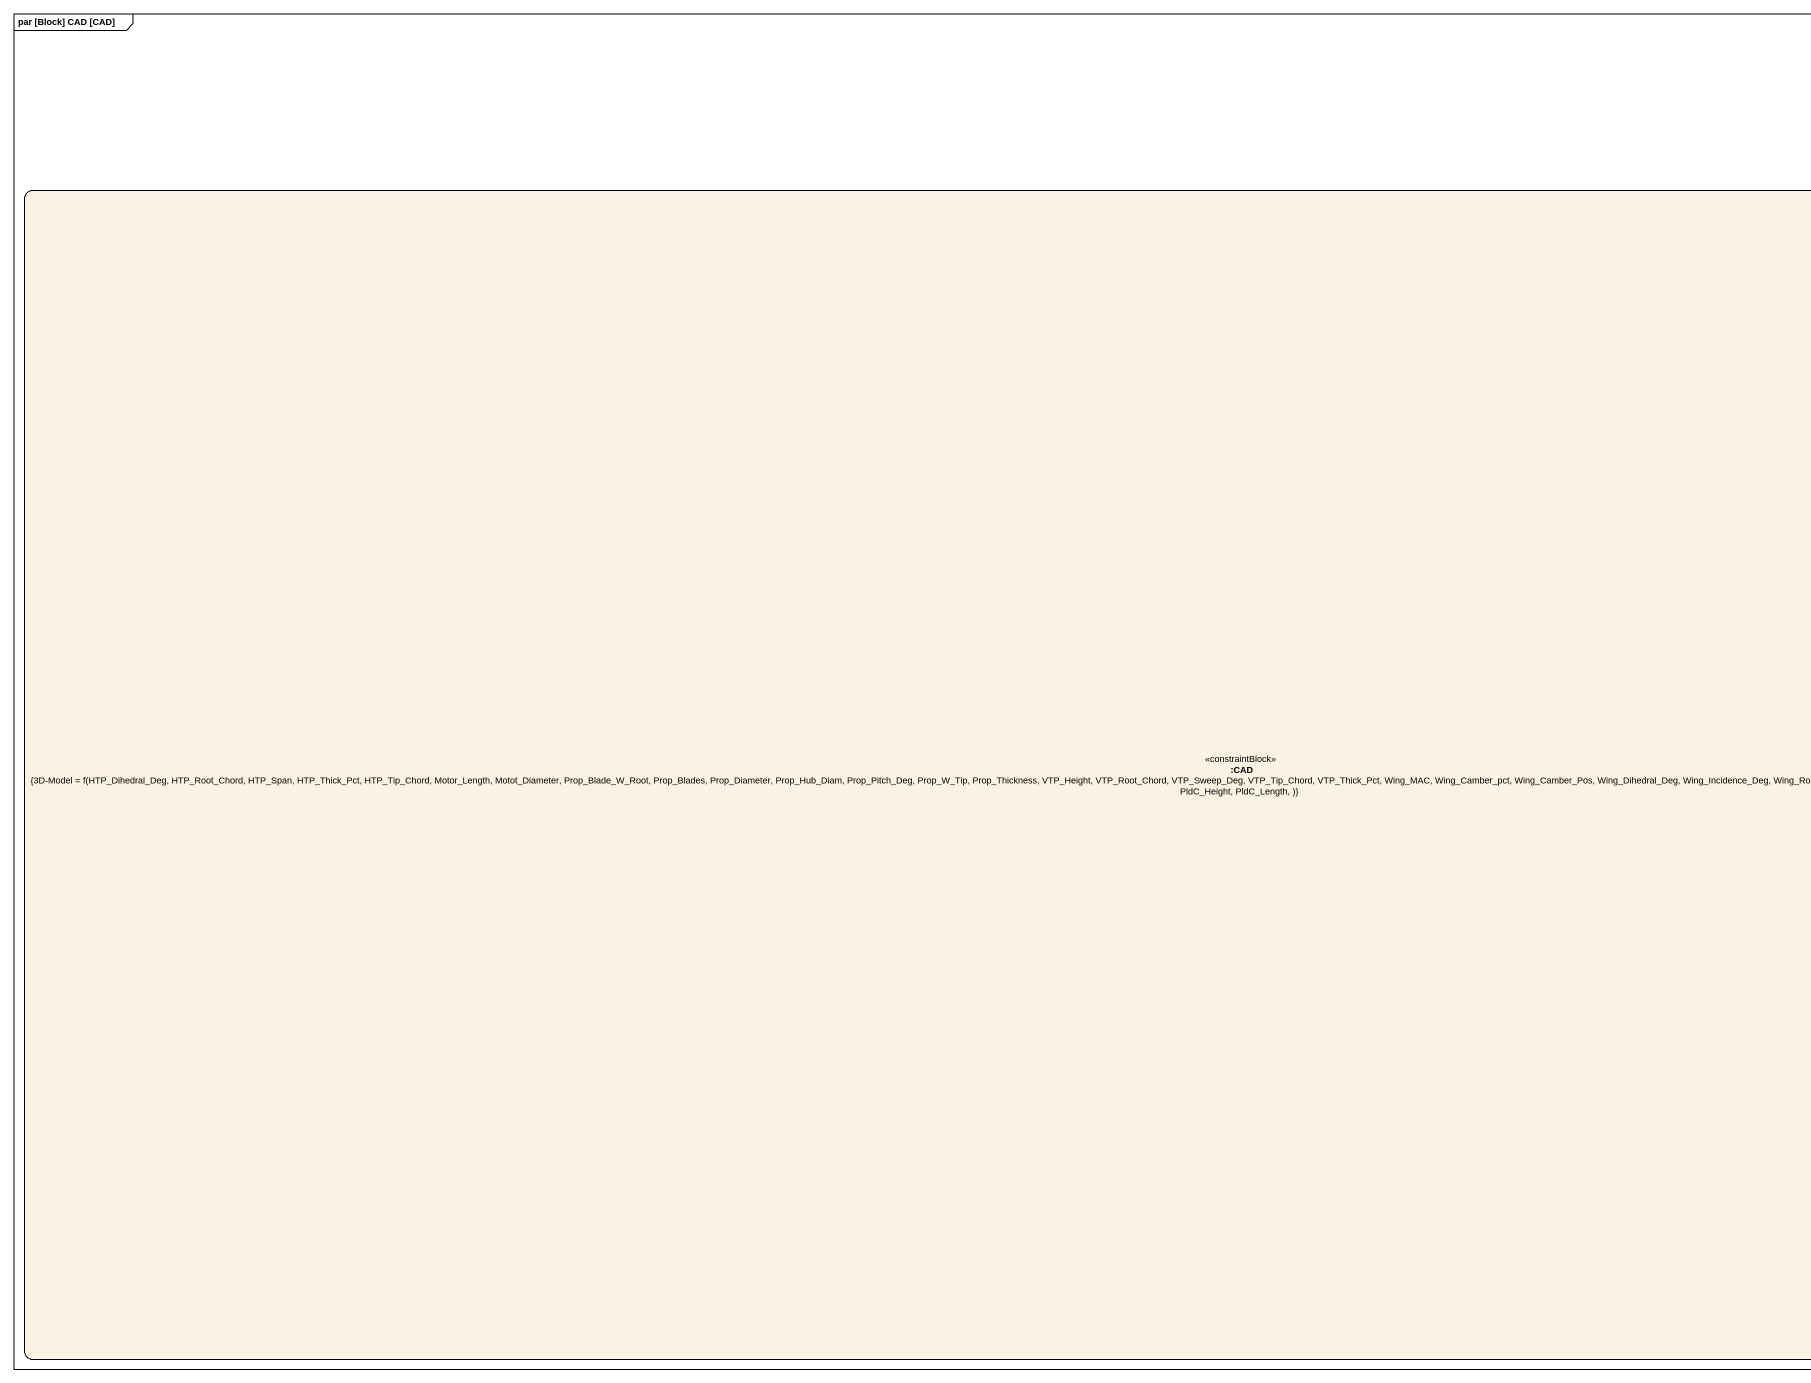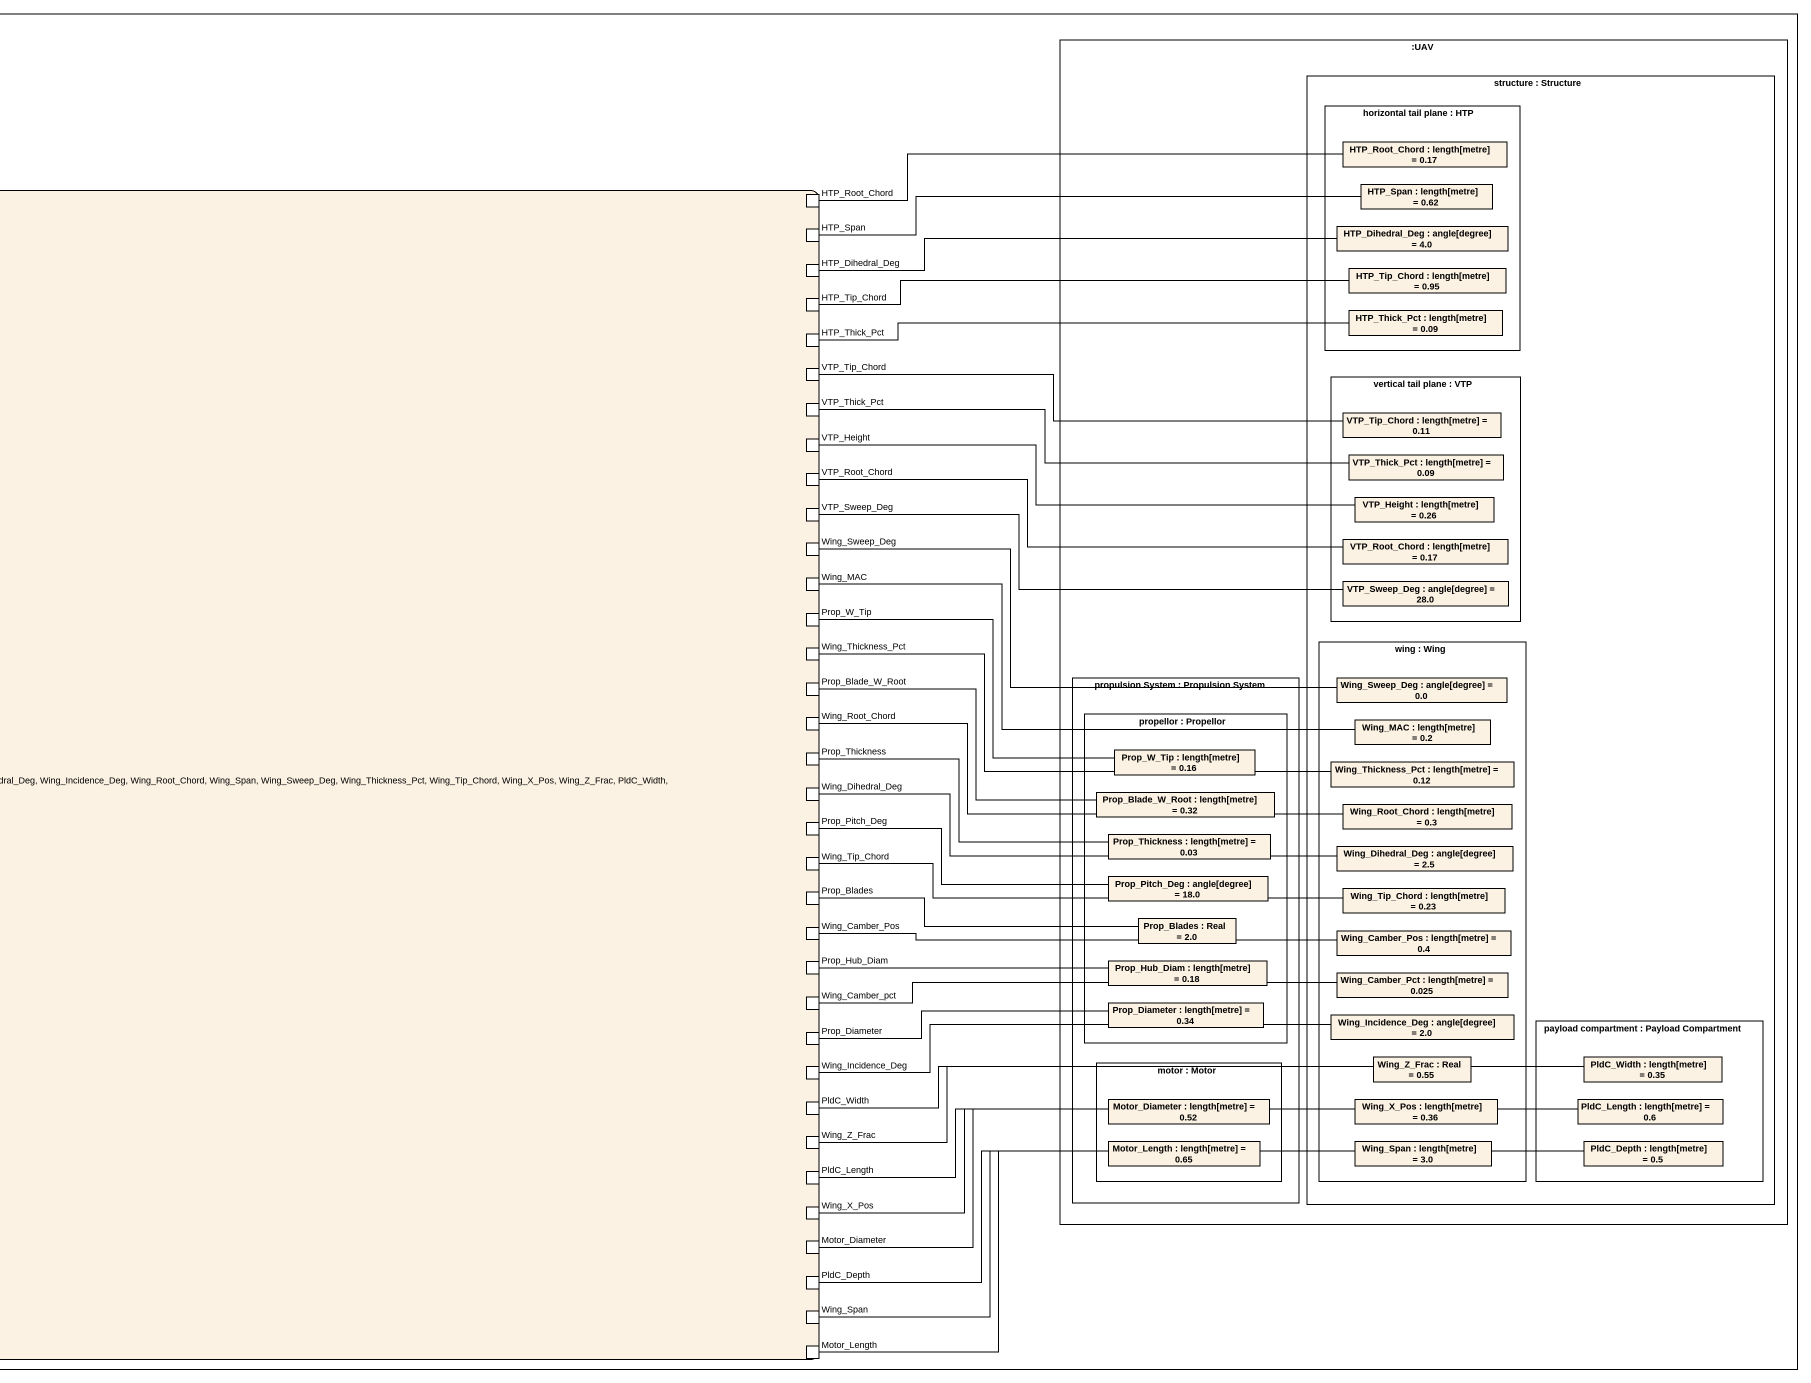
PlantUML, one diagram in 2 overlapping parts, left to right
@startuml
mainframe par [Block] CAD [CAD]
rectangle ":UAV" as UAV {
  rectangle "structure : Structure" as structure {
    rectangle "horizontal tail plane : HTP" as horizontal_tail_plane {
      rectangle "HTP_Root_Chord : length[metre] = 0.17" as HTP_Root_Chord
      rectangle "HTP_Span : length[metre] = 0.62" as HTP_Span
      rectangle "HTP_Dihedral_Deg : angle[degree] = 4.0" as HTP_Dihedral_Deg
      rectangle "HTP_Tip_Chord : length[metre] = 0.95" as HTP_Tip_Chord
      rectangle "HTP_Thick_Pct : length[metre] = 0.09" as HTP_Thick_Pct
    }
    rectangle "vertical tail plane : VTP" as vertical_tail_plane {
      rectangle "VTP_Tip_Chord : length[metre] = 0.11" as VTP_Tip_Chord_2
      rectangle "VTP_Thick_Pct : length[metre] = 0.09" as VTP_Thick_Pct_2
      rectangle "VTP_Height : length[metre] = 0.26" as VTP_Height_2
      rectangle "VTP_Root_Chord : length[metre] = 0.17" as VTP_Root_Chord_2
      rectangle "VTP_Sweep_Deg : angle[degree] = 28.0" as VTP_Sweep_Deg_2
    }
    rectangle "wing : Wing" as wing {
      rectangle "Wing_Sweep_Deg : angle[degree] = 0.0" as Wing_Sweep_Deg_2
      rectangle "Wing_MAC : length[metre] = 0.2" as Wing_MAC_2
      rectangle "Wing_Thickness_Pct : length[metre] = 0.12" as Wing_Thickness_Pct_2
      rectangle "Wing_Root_Chord : length[metre] = 0.3" as Wing_Root_Chord_2
      rectangle "Wing_Dihedral_Deg : angle[degree] = 2.5" as Wing_Dihedral_Deg_2
      rectangle "Wing_Tip_Chord : length[metre] = 0.23" as Wing_Tip_Chord_2
      rectangle "Wing_Camber_Pos : length[metre] = 0.4" as Wing_Camber_Pos_2
      rectangle "Wing_Camber_Pct : length[metre] = 0.025" as Wing_Camber_Pct
      rectangle "Wing_Incidence_Deg : angle[degree] = 2.0" as Wing_Incidence_Deg
      rectangle "Wing_Z_Frac : Real = 0.55" as Wing_Z_Frac
      rectangle "Wing_X_Pos : length[metre] = 0.36" as Wing_X_Pos
      rectangle "Wing_Span : length[metre] = 3.0" as Wing_Span
    }
    rectangle "payload compartment : Payload Compartment" as payload_compartment {
      rectangle "PldC_Width : length[metre] = 0.35" as PldC_Width
      rectangle "PldC_Length : length[metre] = 0.6" as PldC_Length
      rectangle "PldC_Depth : length[metre] = 0.5" as PldC_Depth
    }
  }
  rectangle "propulsion System : Propulsion System" as propulsion_System {
    rectangle "propellor : Propellor" as propellor {
      rectangle "Prop_W_Tip : length[metre] = 0.16" as Prop_W_Tip_2
      rectangle "Prop_Blade_W_Root : length[metre] = 0.32" as Prop_Blade_W_Root_2
      rectangle "Prop_Thickness : length[metre] = 0.03" as Prop_Thickness_2
      rectangle "Prop_Pitch_Deg : angle[degree] = 18.0" as Prop_Pitch_Deg_2
      rectangle "Prop_Blades : Real = 2.0" as Prop_Blades_2
      rectangle "Prop_Hub_Diam : length[metre] = 0.18" as Prop_Hub_Diam_2
      rectangle "Prop_Diameter : length[metre] = 0.34" as Prop_Diameter
    }
    rectangle "motor : Motor" as motor {
      rectangle "Motor_Diameter : length[metre] = 0.52" as Motor_Diameter
      rectangle "Motor_Length : length[metre] = 0.65" as Motor_Length
    }
  }
}
rectangle ":CAD\n{3D-Model = f(HTP_Dihedral_Deg, HTP_Root_Chord, HTP_Span, HTP_Thick_Pct, HTP_Tip_Chord, Motor_Length, Motot_Diameter, Prop_Blade_W_Root, Prop_Blades, Prop_Diameter, Prop_Hub_Diam, Prop_Pitch_Deg, Prop_W_Tip, Prop_Thickness, VTP_Height, VTP_Root_Chord, VTP_Sweep_Deg, VTP_Tip_Chord, VTP_Thick_Pct, Wing_MAC, Wing_Camber_pct, Wing_Camber_Pos, Wing_Dihedral_Deg, Wing_Incidence_Deg, Wing_Root_Chord, Wing_Span, Wing_Sweep_Deg, Wing_Thickness_Pct, Wing_Tip_Chord, Wing_X_Pos, Wing_Z_Frac, PldC_Width, PldC_Height, PldC_Length, )}" as CAD <<constraintBlock>> {
  port "HTP_Root_Chord" as HTP_Root_Chord_2
  port "HTP_Span" as HTP_Span_2
  port "HTP_Dihedral_Deg" as HTP_Dihedral_Deg_2
  port "HTP_Tip_Chord" as HTP_Tip_Chord_2
  port VTP_Tip_Chord
  port "HTP_Thick_Pct" as HTP_Thick_Pct_2
  port VTP_Thick_Pct
  port VTP_Height
  port VTP_Root_Chord
  port VTP_Sweep_Deg
  port Wing_Sweep_Deg
  port Wing_MAC
  port Prop_W_Tip
  port Wing_Thickness_Pct
  port Prop_Blade_W_Root
  port Wing_Root_Chord
  port Prop_Thickness
  port Wing_Dihedral_Deg
  port Prop_Pitch_Deg
  port Wing_Tip_Chord
  port Prop_Blades
  port Wing_Camber_Pos
  port Prop_Hub_Diam
  port Wing_Camber_pct
  port "Wing_Incidence_Deg" as Wing_Incidence_Deg_2
  port "Prop_Diameter" as Prop_Diameter_2
  port "PldC_Width" as PldC_Width_2
  port "Wing_Z_Frac" as Wing_Z_Frac_2
  port "PldC_Length" as PldC_Length_2
  port "Wing_X_Pos" as Wing_X_Pos_2
  port "Motor_Diameter" as Motor_Diameter_2
  port "PldC_Depth" as PldC_Depth_2
  port "Wing_Span" as Wing_Span_2
  port "Motor_Length" as Motor_Length_2
}
HTP_Root_Chord_2 -right- HTP_Root_Chord
HTP_Span_2 -right- HTP_Span
HTP_Dihedral_Deg_2 -right- HTP_Dihedral_Deg
HTP_Tip_Chord_2 -right- HTP_Tip_Chord
VTP_Tip_Chord -right- VTP_Tip_Chord_2
HTP_Thick_Pct_2 -right- HTP_Thick_Pct
VTP_Thick_Pct -right- VTP_Thick_Pct_2
VTP_Height -right- VTP_Height_2
VTP_Root_Chord -right- VTP_Root_Chord_2
VTP_Sweep_Deg -right- VTP_Sweep_Deg_2
Wing_Sweep_Deg -right- Wing_Sweep_Deg_2
Wing_MAC -right- Wing_MAC_2
Prop_W_Tip -right- Prop_W_Tip_2
Wing_Thickness_Pct -right- Wing_Thickness_Pct_2
Prop_Blade_W_Root -right- Prop_Blade_W_Root_2
Wing_Root_Chord -right- Wing_Root_Chord_2
Prop_Thickness -right- Prop_Thickness_2
Wing_Dihedral_Deg -right- Wing_Dihedral_Deg_2
Prop_Pitch_Deg -right- Prop_Pitch_Deg_2
Wing_Tip_Chord -right- Wing_Tip_Chord_2
Prop_Blades -right- Prop_Blades_2
Wing_Camber_Pos -right- Wing_Camber_Pos_2
Prop_Hub_Diam -right- Prop_Hub_Diam_2
Wing_Camber_pct -right- Wing_Camber_Pct
Wing_Incidence_Deg_2 -right- Wing_Incidence_Deg
Prop_Diameter_2 -right- Prop_Diameter
PldC_Width_2 -right- PldC_Width
Wing_Z_Frac_2 -right- Wing_Z_Frac
PldC_Length_2 -right- PldC_Length
Wing_X_Pos_2 -right- Wing_X_Pos
Motor_Diameter_2 -right- Motor_Diameter
PldC_Depth_2 -right- PldC_Depth
Wing_Span_2 -right- Wing_Span
Motor_Length_2 -right- Motor_Length
@enduml
